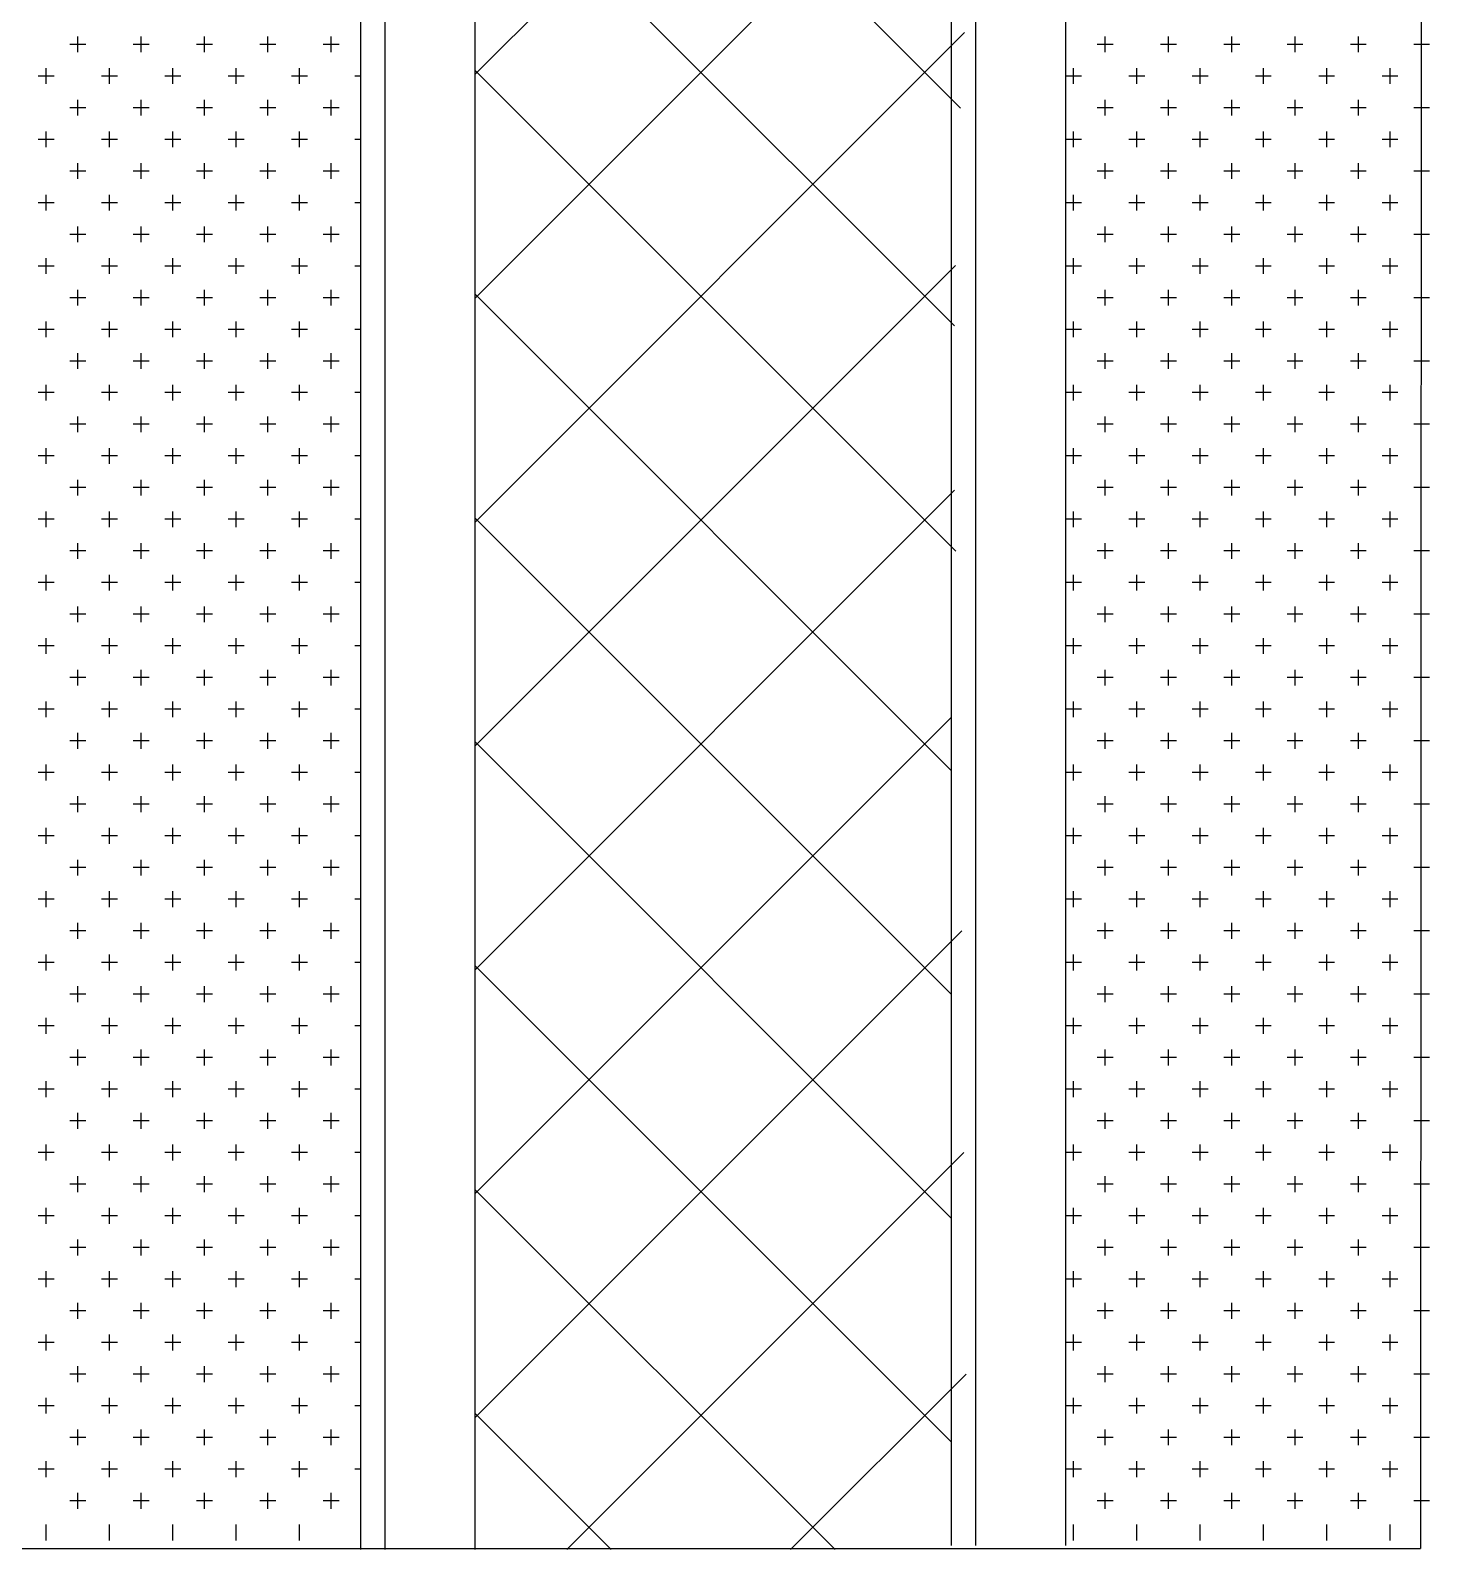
# Model space of a CAD drawing. Header units: inches. Extents: x 18.5 to 61, y 8.5 to 33.3.
# Drawn here: x 35.533 to 35.7888, y 27.4743 to 27.7521 of the extents above; entities that cross this region are included whole.
import ezdxf

# ---------------------------------------------------------------- set-up
doc = ezdxf.new("R2010")
doc.units = ezdxf.units.IN
doc.header["$MEASUREMENT"] = 0
doc.layers.add('02', color=2, linetype='Continuous')
doc.layers.add('4', color=4, linetype='Continuous')

msp = doc.modelspace()

# ---------------------------------------------------------------- linework, layer by layer
at = {"layer": '02'}
for p, q in [((35.59333, 27.98149), (35.59333, 27.47433)), ((35.59776, 27.98151), (35.59776, 27.47433)), ((35.61423, 27.97937), (35.61423, 27.47433)), ((35.70135, 27.97523), (35.70135, 27.47505)), ((35.70578, 27.97523), (35.70578, 27.47505)), ((35.72225, 27.97523), (35.72225, 27.47505)), ((35.61423, 27.74398), (35.70135, 27.8311)), ((35.70306, 27.73785), (35.61423, 27.82668)), ((35.61423, 27.70305), (35.70135, 27.79017)), ((35.70193, 27.69805), (35.61423, 27.78575)), ((35.54311, 27.7495), (35.54022, 27.7495)), ((35.54167, 27.74806), (35.54167, 27.75095)), ((35.55469, 27.7495), (35.55179, 27.7495)), ((35.55324, 27.74806), (35.55324, 27.75095)), ((35.56626, 27.7495), (35.56337, 27.7495)), ((35.56482, 27.74806), (35.56482, 27.75095)), ((35.57784, 27.7495), (35.57495, 27.7495)), ((35.57639, 27.74806), (35.57639, 27.75095)), ((35.58942, 27.7495), (35.58652, 27.7495)), ((35.58797, 27.74806), (35.58797, 27.75095)), ((35.61423, 27.66213), (35.70377, 27.75166)), ((35.73094, 27.7495), (35.72804, 27.7495)), ((35.72949, 27.74806), (35.72949, 27.75095)), ((35.74251, 27.7495), (35.73962, 27.7495)), ((35.74106, 27.74806), (35.74106, 27.75095)), ((35.75409, 27.7495), (35.75119, 27.7495)), ((35.75264, 27.74806), (35.75264, 27.75095)), ((35.76566, 27.7495), (35.76277, 27.7495)), ((35.76422, 27.74806), (35.76422, 27.75095)), ((35.77724, 27.7495), (35.77434, 27.7495)), ((35.77579, 27.74806), (35.77579, 27.75095)), ((35.78881, 27.7495), (35.78592, 27.7495)), ((35.53588, 27.74227), (35.53588, 27.74516)), ((35.54745, 27.74227), (35.54745, 27.74516)), ((35.55903, 27.74227), (35.55903, 27.74516)), ((35.5706, 27.74227), (35.5706, 27.74516)), ((35.58218, 27.74227), (35.58218, 27.74516)), ((35.70218, 27.65687), (35.61423, 27.74482)), ((35.7237, 27.74227), (35.7237, 27.74516)), ((35.73528, 27.74227), (35.73528, 27.74516)), ((35.74685, 27.74227), (35.74685, 27.74516)), ((35.75843, 27.74227), (35.75843, 27.74516)), ((35.77, 27.74227), (35.77, 27.74516)), ((35.78158, 27.74227), (35.78158, 27.74516)), ((35.53732, 27.74372), (35.53443, 27.74372)), ((35.5489, 27.74372), (35.54601, 27.74372)), ((35.56048, 27.74372), (35.55758, 27.74372)), ((35.57205, 27.74372), (35.56916, 27.74372)), ((35.58363, 27.74372), (35.58073, 27.74372)), ((35.59333, 27.74372), (35.59231, 27.74372)), ((35.72515, 27.74372), (35.72225, 27.74372)), ((35.73672, 27.74372), (35.73383, 27.74372)), ((35.7483, 27.74372), (35.74541, 27.74372)), ((35.75987, 27.74372), (35.75698, 27.74372)), ((35.77145, 27.74372), (35.76856, 27.74372)), ((35.78303, 27.74372), (35.78013, 27.74372)), ((35.54167, 27.73648), (35.54167, 27.73937)), ((35.55324, 27.73648), (35.55324, 27.73937)), ((35.56482, 27.73648), (35.56482, 27.73937)), ((35.57639, 27.73648), (35.57639, 27.73937)), ((35.58797, 27.73648), (35.58797, 27.73937)), ((35.72949, 27.73648), (35.72949, 27.73937)), ((35.74106, 27.73648), (35.74106, 27.73937)), ((35.75264, 27.73648), (35.75264, 27.73937)), ((35.76422, 27.73648), (35.76422, 27.73937)), ((35.77579, 27.73648), (35.77579, 27.73937)), ((35.54311, 27.73793), (35.54022, 27.73793)), ((35.55469, 27.73793), (35.55179, 27.73793)), ((35.56626, 27.73793), (35.56337, 27.73793)), ((35.57784, 27.73793), (35.57495, 27.73793)), ((35.58942, 27.73793), (35.58652, 27.73793)), ((35.73094, 27.73793), (35.72804, 27.73793)), ((35.74251, 27.73793), (35.73962, 27.73793)), ((35.75409, 27.73793), (35.75119, 27.73793)), ((35.76566, 27.73793), (35.76277, 27.73793)), ((35.77724, 27.73793), (35.77434, 27.73793)), ((35.78881, 27.73793), (35.78592, 27.73793)), ((35.53588, 27.73069), (35.53588, 27.73359)), ((35.54745, 27.73069), (35.54745, 27.73359)), ((35.55903, 27.73069), (35.55903, 27.73359)), ((35.5706, 27.73069), (35.5706, 27.73359)), ((35.58218, 27.73069), (35.58218, 27.73359)), ((35.7237, 27.73069), (35.7237, 27.73359)), ((35.73528, 27.73069), (35.73528, 27.73359)), ((35.74685, 27.73069), (35.74685, 27.73359)), ((35.75843, 27.73069), (35.75843, 27.73359)), ((35.77, 27.73069), (35.77, 27.73359)), ((35.78158, 27.73069), (35.78158, 27.73359)), ((35.53732, 27.73214), (35.53443, 27.73214)), ((35.5489, 27.73214), (35.54601, 27.73214)), ((35.56048, 27.73214), (35.55758, 27.73214)), ((35.57205, 27.73214), (35.56916, 27.73214)), ((35.58363, 27.73214), (35.58073, 27.73214)), ((35.59333, 27.73214), (35.59231, 27.73214)), ((35.72515, 27.73214), (35.72225, 27.73214)), ((35.73672, 27.73214), (35.73383, 27.73214)), ((35.7483, 27.73214), (35.74541, 27.73214)), ((35.75987, 27.73214), (35.75698, 27.73214)), ((35.77145, 27.73214), (35.76856, 27.73214)), ((35.78303, 27.73214), (35.78013, 27.73214)), ((35.54167, 27.7249), (35.54167, 27.7278)), ((35.55324, 27.7249), (35.55324, 27.7278)), ((35.56482, 27.7249), (35.56482, 27.7278)), ((35.57639, 27.7249), (35.57639, 27.7278)), ((35.58797, 27.7249), (35.58797, 27.7278)), ((35.72949, 27.7249), (35.72949, 27.7278)), ((35.74106, 27.7249), (35.74106, 27.7278)), ((35.75264, 27.7249), (35.75264, 27.7278)), ((35.76422, 27.7249), (35.76422, 27.7278)), ((35.77579, 27.7249), (35.77579, 27.7278)), ((35.54311, 27.72635), (35.54022, 27.72635)), ((35.55469, 27.72635), (35.55179, 27.72635)), ((35.56626, 27.72635), (35.56337, 27.72635)), ((35.57784, 27.72635), (35.57495, 27.72635)), ((35.58942, 27.72635), (35.58652, 27.72635)), ((35.73094, 27.72635), (35.72804, 27.72635)), ((35.74251, 27.72635), (35.73962, 27.72635)), ((35.75409, 27.72635), (35.75119, 27.72635)), ((35.76566, 27.72635), (35.76277, 27.72635)), ((35.77724, 27.72635), (35.77434, 27.72635)), ((35.78881, 27.72635), (35.78592, 27.72635)), ((35.53588, 27.71912), (35.53588, 27.72201)), ((35.54745, 27.71912), (35.54745, 27.72201)), ((35.55903, 27.71912), (35.55903, 27.72201)), ((35.5706, 27.71912), (35.5706, 27.72201)), ((35.58218, 27.71912), (35.58218, 27.72201)), ((35.7237, 27.71912), (35.7237, 27.72201)), ((35.73528, 27.71912), (35.73528, 27.72201)), ((35.74685, 27.71912), (35.74685, 27.72201)), ((35.75843, 27.71912), (35.75843, 27.72201)), ((35.77, 27.71912), (35.77, 27.72201)), ((35.78158, 27.71912), (35.78158, 27.72201)), ((35.53732, 27.72056), (35.53443, 27.72056)), ((35.5489, 27.72056), (35.54601, 27.72056)), ((35.56048, 27.72056), (35.55758, 27.72056)), ((35.57205, 27.72056), (35.56916, 27.72056)), ((35.58363, 27.72056), (35.58073, 27.72056)), ((35.59333, 27.72056), (35.59231, 27.72056)), ((35.72515, 27.72056), (35.72225, 27.72056)), ((35.73672, 27.72056), (35.73383, 27.72056)), ((35.7483, 27.72056), (35.74541, 27.72056)), ((35.75987, 27.72056), (35.75698, 27.72056)), ((35.77145, 27.72056), (35.76856, 27.72056)), ((35.78303, 27.72056), (35.78013, 27.72056)), ((35.54167, 27.71333), (35.54167, 27.71622)), ((35.55324, 27.71333), (35.55324, 27.71622)), ((35.56482, 27.71333), (35.56482, 27.71622)), ((35.57639, 27.71333), (35.57639, 27.71622)), ((35.58797, 27.71333), (35.58797, 27.71622)), ((35.72949, 27.71333), (35.72949, 27.71622)), ((35.74106, 27.71333), (35.74106, 27.71622)), ((35.75264, 27.71333), (35.75264, 27.71622)), ((35.76422, 27.71333), (35.76422, 27.71622)), ((35.77579, 27.71333), (35.77579, 27.71622)), ((35.54311, 27.71478), (35.54022, 27.71478)), ((35.55469, 27.71478), (35.55179, 27.71478)), ((35.56626, 27.71478), (35.56337, 27.71478)), ((35.57784, 27.71478), (35.57495, 27.71478)), ((35.58942, 27.71478), (35.58652, 27.71478)), ((35.73094, 27.71478), (35.72804, 27.71478)), ((35.74251, 27.71478), (35.73962, 27.71478)), ((35.75409, 27.71478), (35.75119, 27.71478)), ((35.76566, 27.71478), (35.76277, 27.71478)), ((35.77724, 27.71478), (35.77434, 27.71478)), ((35.78881, 27.71478), (35.78592, 27.71478)), ((35.53732, 27.70899), (35.53443, 27.70899)), ((35.53588, 27.70754), (35.53588, 27.71043)), ((35.5489, 27.70899), (35.54601, 27.70899)), ((35.54745, 27.70754), (35.54745, 27.71043)), ((35.56048, 27.70899), (35.55758, 27.70899)), ((35.55903, 27.70754), (35.55903, 27.71043)), ((35.57205, 27.70899), (35.56916, 27.70899)), ((35.5706, 27.70754), (35.5706, 27.71043)), ((35.58363, 27.70899), (35.58073, 27.70899)), ((35.58218, 27.70754), (35.58218, 27.71043)), ((35.59333, 27.70899), (35.59231, 27.70899)), ((35.61423, 27.6212), (35.70211, 27.70907)), ((35.72515, 27.70899), (35.72225, 27.70899)), ((35.7237, 27.70754), (35.7237, 27.71043)), ((35.73672, 27.70899), (35.73383, 27.70899)), ((35.73528, 27.70754), (35.73528, 27.71043)), ((35.7483, 27.70899), (35.74541, 27.70899)), ((35.74685, 27.70754), (35.74685, 27.71043)), ((35.75987, 27.70899), (35.75698, 27.70899)), ((35.75843, 27.70754), (35.75843, 27.71043)), ((35.77145, 27.70899), (35.76856, 27.70899)), ((35.77, 27.70754), (35.77, 27.71043)), ((35.78303, 27.70899), (35.78013, 27.70899)), ((35.78158, 27.70754), (35.78158, 27.71043)), ((35.54311, 27.7032), (35.54022, 27.7032)), ((35.54167, 27.70175), (35.54167, 27.70465)), ((35.55469, 27.7032), (35.55179, 27.7032)), ((35.55324, 27.70175), (35.55324, 27.70465)), ((35.56626, 27.7032), (35.56337, 27.7032)), ((35.56482, 27.70175), (35.56482, 27.70465)), ((35.57784, 27.7032), (35.57495, 27.7032)), ((35.57639, 27.70175), (35.57639, 27.70465)), ((35.58942, 27.7032), (35.58652, 27.7032)), ((35.58797, 27.70175), (35.58797, 27.70465)), ((35.70135, 27.61678), (35.61423, 27.7039)), ((35.73094, 27.7032), (35.72804, 27.7032)), ((35.72949, 27.70175), (35.72949, 27.70465)), ((35.74251, 27.7032), (35.73962, 27.7032)), ((35.74106, 27.70175), (35.74106, 27.70465)), ((35.75409, 27.7032), (35.75119, 27.7032)), ((35.75264, 27.70175), (35.75264, 27.70465)), ((35.76566, 27.7032), (35.76277, 27.7032)), ((35.76422, 27.70175), (35.76422, 27.70465)), ((35.77724, 27.7032), (35.77434, 27.7032)), ((35.77579, 27.70175), (35.77579, 27.70465)), ((35.78881, 27.7032), (35.78592, 27.7032)), ((35.53732, 27.69741), (35.53443, 27.69741)), ((35.53588, 27.69597), (35.53588, 27.69886)), ((35.5489, 27.69741), (35.54601, 27.69741)), ((35.54745, 27.69597), (35.54745, 27.69886)), ((35.56048, 27.69741), (35.55758, 27.69741)), ((35.55903, 27.69597), (35.55903, 27.69886)), ((35.57205, 27.69741), (35.56916, 27.69741)), ((35.5706, 27.69597), (35.5706, 27.69886)), ((35.58363, 27.69741), (35.58073, 27.69741)), ((35.58218, 27.69597), (35.58218, 27.69886)), ((35.59333, 27.69741), (35.59231, 27.69741)), ((35.72515, 27.69741), (35.72225, 27.69741)), ((35.7237, 27.69597), (35.7237, 27.69886)), ((35.73672, 27.69741), (35.73383, 27.69741)), ((35.73528, 27.69597), (35.73528, 27.69886)), ((35.7483, 27.69741), (35.74541, 27.69741)), ((35.74685, 27.69597), (35.74685, 27.69886)), ((35.75987, 27.69741), (35.75698, 27.69741)), ((35.75843, 27.69597), (35.75843, 27.69886)), ((35.77145, 27.69741), (35.76856, 27.69741)), ((35.77, 27.69597), (35.77, 27.69886)), ((35.78303, 27.69741), (35.78013, 27.69741)), ((35.78158, 27.69597), (35.78158, 27.69886)), ((35.54311, 27.69162), (35.54022, 27.69162)), ((35.54167, 27.69018), (35.54167, 27.69307)), ((35.55469, 27.69162), (35.55179, 27.69162)), ((35.55324, 27.69018), (35.55324, 27.69307)), ((35.56626, 27.69162), (35.56337, 27.69162)), ((35.56482, 27.69018), (35.56482, 27.69307)), ((35.57784, 27.69162), (35.57495, 27.69162)), ((35.57639, 27.69018), (35.57639, 27.69307)), ((35.58942, 27.69162), (35.58652, 27.69162)), ((35.58797, 27.69018), (35.58797, 27.69307)), ((35.73094, 27.69162), (35.72804, 27.69162)), ((35.72949, 27.69018), (35.72949, 27.69307)), ((35.74251, 27.69162), (35.73962, 27.69162)), ((35.74106, 27.69018), (35.74106, 27.69307)), ((35.75409, 27.69162), (35.75119, 27.69162)), ((35.75264, 27.69018), (35.75264, 27.69307)), ((35.76566, 27.69162), (35.76277, 27.69162)), ((35.76422, 27.69018), (35.76422, 27.69307)), ((35.77724, 27.69162), (35.77434, 27.69162)), ((35.77579, 27.69018), (35.77579, 27.69307)), ((35.78881, 27.69162), (35.78592, 27.69162)), ((35.53732, 27.68584), (35.53443, 27.68584)), ((35.53588, 27.68439), (35.53588, 27.68728)), ((35.5489, 27.68584), (35.54601, 27.68584)), ((35.54745, 27.68439), (35.54745, 27.68728)), ((35.56048, 27.68584), (35.55758, 27.68584)), ((35.55903, 27.68439), (35.55903, 27.68728)), ((35.57205, 27.68584), (35.56916, 27.68584)), ((35.5706, 27.68439), (35.5706, 27.68728)), ((35.58363, 27.68584), (35.58073, 27.68584)), ((35.58218, 27.68439), (35.58218, 27.68728)), ((35.59333, 27.68584), (35.59231, 27.68584)), ((35.72515, 27.68584), (35.72225, 27.68584)), ((35.7237, 27.68439), (35.7237, 27.68728)), ((35.73672, 27.68584), (35.73383, 27.68584)), ((35.73528, 27.68439), (35.73528, 27.68728)), ((35.7483, 27.68584), (35.74541, 27.68584)), ((35.74685, 27.68439), (35.74685, 27.68728)), ((35.75987, 27.68584), (35.75698, 27.68584)), ((35.75843, 27.68439), (35.75843, 27.68728)), ((35.77145, 27.68584), (35.76856, 27.68584)), ((35.77, 27.68439), (35.77, 27.68728)), ((35.78303, 27.68584), (35.78013, 27.68584)), ((35.78158, 27.68439), (35.78158, 27.68728)), ((35.54311, 27.68005), (35.54022, 27.68005)), ((35.54167, 27.6786), (35.54167, 27.6815)), ((35.55469, 27.68005), (35.55179, 27.68005)), ((35.55324, 27.6786), (35.55324, 27.6815)), ((35.56626, 27.68005), (35.56337, 27.68005)), ((35.56482, 27.6786), (35.56482, 27.6815)), ((35.57784, 27.68005), (35.57495, 27.68005)), ((35.57639, 27.6786), (35.57639, 27.6815)), ((35.58942, 27.68005), (35.58652, 27.68005)), ((35.58797, 27.6786), (35.58797, 27.6815)), ((35.73094, 27.68005), (35.72804, 27.68005)), ((35.72949, 27.6786), (35.72949, 27.6815)), ((35.74251, 27.68005), (35.73962, 27.68005)), ((35.74106, 27.6786), (35.74106, 27.6815)), ((35.75409, 27.68005), (35.75119, 27.68005)), ((35.75264, 27.6786), (35.75264, 27.6815)), ((35.76566, 27.68005), (35.76277, 27.68005)), ((35.76422, 27.6786), (35.76422, 27.6815)), ((35.77724, 27.68005), (35.77434, 27.68005)), ((35.77579, 27.6786), (35.77579, 27.6815)), ((35.78881, 27.68005), (35.78592, 27.68005)), ((35.53588, 27.67281), (35.53588, 27.67571)), ((35.54745, 27.67281), (35.54745, 27.67571)), ((35.55903, 27.67281), (35.55903, 27.67571)), ((35.5706, 27.67281), (35.5706, 27.67571)), ((35.58218, 27.67281), (35.58218, 27.67571)), ((35.7237, 27.67281), (35.7237, 27.67571)), ((35.73528, 27.67281), (35.73528, 27.67571)), ((35.74685, 27.67281), (35.74685, 27.67571)), ((35.75843, 27.67281), (35.75843, 27.67571)), ((35.77, 27.67281), (35.77, 27.67571)), ((35.78158, 27.67281), (35.78158, 27.67571)), ((35.53732, 27.67426), (35.53443, 27.67426)), ((35.5489, 27.67426), (35.54601, 27.67426)), ((35.56048, 27.67426), (35.55758, 27.67426)), ((35.57205, 27.67426), (35.56916, 27.67426)), ((35.58363, 27.67426), (35.58073, 27.67426)), ((35.59333, 27.67426), (35.59231, 27.67426)), ((35.72515, 27.67426), (35.72225, 27.67426)), ((35.73672, 27.67426), (35.73383, 27.67426)), ((35.7483, 27.67426), (35.74541, 27.67426)), ((35.75987, 27.67426), (35.75698, 27.67426)), ((35.77145, 27.67426), (35.76856, 27.67426)), ((35.78303, 27.67426), (35.78013, 27.67426)), ((35.54167, 27.66703), (35.54167, 27.66992)), ((35.55324, 27.66703), (35.55324, 27.66992)), ((35.56482, 27.66703), (35.56482, 27.66992)), ((35.57639, 27.66703), (35.57639, 27.66992)), ((35.58797, 27.66703), (35.58797, 27.66992)), ((35.72949, 27.66703), (35.72949, 27.66992)), ((35.74106, 27.66703), (35.74106, 27.66992)), ((35.75264, 27.66703), (35.75264, 27.66992)), ((35.76422, 27.66703), (35.76422, 27.66992)), ((35.77579, 27.66703), (35.77579, 27.66992)), ((35.54311, 27.66847), (35.54022, 27.66847)), ((35.55469, 27.66847), (35.55179, 27.66847)), ((35.56626, 27.66847), (35.56337, 27.66847)), ((35.57784, 27.66847), (35.57495, 27.66847)), ((35.58942, 27.66847), (35.58652, 27.66847)), ((35.61423, 27.58027), (35.70197, 27.66801)), ((35.73094, 27.66847), (35.72804, 27.66847)), ((35.74251, 27.66847), (35.73962, 27.66847)), ((35.75409, 27.66847), (35.75119, 27.66847)), ((35.76566, 27.66847), (35.76277, 27.66847)), ((35.77724, 27.66847), (35.77434, 27.66847)), ((35.78881, 27.66847), (35.78592, 27.66847)), ((35.53588, 27.66124), (35.53588, 27.66413)), ((35.54745, 27.66124), (35.54745, 27.66413)), ((35.55903, 27.66124), (35.55903, 27.66413)), ((35.5706, 27.66124), (35.5706, 27.66413)), ((35.58218, 27.66124), (35.58218, 27.66413)), ((35.7237, 27.66124), (35.7237, 27.66413)), ((35.73528, 27.66124), (35.73528, 27.66413)), ((35.74685, 27.66124), (35.74685, 27.66413)), ((35.75843, 27.66124), (35.75843, 27.66413)), ((35.77, 27.66124), (35.77, 27.66413)), ((35.78158, 27.66124), (35.78158, 27.66413)), ((35.53732, 27.66268), (35.53443, 27.66268)), ((35.5489, 27.66268), (35.54601, 27.66268)), ((35.56048, 27.66268), (35.55758, 27.66268)), ((35.57205, 27.66268), (35.56916, 27.66268)), ((35.58363, 27.66268), (35.58073, 27.66268)), ((35.59333, 27.66268), (35.59231, 27.66268)), ((35.70135, 27.57586), (35.61423, 27.66297)), ((35.72515, 27.66268), (35.72225, 27.66268)), ((35.73672, 27.66268), (35.73383, 27.66268)), ((35.7483, 27.66268), (35.74541, 27.66268)), ((35.75987, 27.66268), (35.75698, 27.66268)), ((35.77145, 27.66268), (35.76856, 27.66268)), ((35.78303, 27.66268), (35.78013, 27.66268)), ((35.54167, 27.65545), (35.54167, 27.65834)), ((35.55324, 27.65545), (35.55324, 27.65834)), ((35.56482, 27.65545), (35.56482, 27.65834)), ((35.57639, 27.65545), (35.57639, 27.65834)), ((35.58797, 27.65545), (35.58797, 27.65834)), ((35.72949, 27.65545), (35.72949, 27.65834)), ((35.74106, 27.65545), (35.74106, 27.65834)), ((35.75264, 27.65545), (35.75264, 27.65834)), ((35.76422, 27.65545), (35.76422, 27.65834)), ((35.77579, 27.65545), (35.77579, 27.65834)), ((35.54311, 27.6569), (35.54022, 27.6569)), ((35.55469, 27.6569), (35.55179, 27.6569)), ((35.56626, 27.6569), (35.56337, 27.6569)), ((35.57784, 27.6569), (35.57495, 27.6569)), ((35.58942, 27.6569), (35.58652, 27.6569)), ((35.73094, 27.6569), (35.72804, 27.6569)), ((35.74251, 27.6569), (35.73962, 27.6569)), ((35.75409, 27.6569), (35.75119, 27.6569)), ((35.76566, 27.6569), (35.76277, 27.6569)), ((35.77724, 27.6569), (35.77434, 27.6569)), ((35.78881, 27.6569), (35.78592, 27.6569)), ((35.53588, 27.64966), (35.53588, 27.65256)), ((35.54745, 27.64966), (35.54745, 27.65256)), ((35.55903, 27.64966), (35.55903, 27.65256)), ((35.5706, 27.64966), (35.5706, 27.65256)), ((35.58218, 27.64966), (35.58218, 27.65256)), ((35.7237, 27.64966), (35.7237, 27.65256)), ((35.73528, 27.64966), (35.73528, 27.65256)), ((35.74685, 27.64966), (35.74685, 27.65256)), ((35.75843, 27.64966), (35.75843, 27.65256)), ((35.77, 27.64966), (35.77, 27.65256)), ((35.78158, 27.64966), (35.78158, 27.65256)), ((35.53732, 27.65111), (35.53443, 27.65111)), ((35.5489, 27.65111), (35.54601, 27.65111)), ((35.56048, 27.65111), (35.55758, 27.65111)), ((35.57205, 27.65111), (35.56916, 27.65111)), ((35.58363, 27.65111), (35.58073, 27.65111)), ((35.59333, 27.65111), (35.59231, 27.65111)), ((35.72515, 27.65111), (35.72225, 27.65111)), ((35.73672, 27.65111), (35.73383, 27.65111)), ((35.7483, 27.65111), (35.74541, 27.65111)), ((35.75987, 27.65111), (35.75698, 27.65111)), ((35.77145, 27.65111), (35.76856, 27.65111)), ((35.78303, 27.65111), (35.78013, 27.65111)), ((35.54167, 27.64387), (35.54167, 27.64677)), ((35.55324, 27.64387), (35.55324, 27.64677)), ((35.56482, 27.64387), (35.56482, 27.64677)), ((35.57639, 27.64387), (35.57639, 27.64677)), ((35.58797, 27.64387), (35.58797, 27.64677)), ((35.72949, 27.64387), (35.72949, 27.64677)), ((35.74106, 27.64387), (35.74106, 27.64677)), ((35.75264, 27.64387), (35.75264, 27.64677)), ((35.76422, 27.64387), (35.76422, 27.64677)), ((35.77579, 27.64387), (35.77579, 27.64677)), ((35.54311, 27.64532), (35.54022, 27.64532)), ((35.55469, 27.64532), (35.55179, 27.64532)), ((35.56626, 27.64532), (35.56337, 27.64532)), ((35.57784, 27.64532), (35.57495, 27.64532)), ((35.58942, 27.64532), (35.58652, 27.64532)), ((35.73094, 27.64532), (35.72804, 27.64532)), ((35.74251, 27.64532), (35.73962, 27.64532)), ((35.75409, 27.64532), (35.75119, 27.64532)), ((35.76566, 27.64532), (35.76277, 27.64532)), ((35.77724, 27.64532), (35.77434, 27.64532)), ((35.78881, 27.64532), (35.78592, 27.64532)), ((35.53732, 27.63953), (35.53443, 27.63953)), ((35.53588, 27.63809), (35.53588, 27.64098)), ((35.5489, 27.63953), (35.54601, 27.63953)), ((35.54745, 27.63809), (35.54745, 27.64098)), ((35.56048, 27.63953), (35.55758, 27.63953)), ((35.55903, 27.63809), (35.55903, 27.64098)), ((35.57205, 27.63953), (35.56916, 27.63953)), ((35.5706, 27.63809), (35.5706, 27.64098)), ((35.58363, 27.63953), (35.58073, 27.63953)), ((35.58218, 27.63809), (35.58218, 27.64098)), ((35.59333, 27.63953), (35.59231, 27.63953)), ((35.72515, 27.63953), (35.72225, 27.63953)), ((35.7237, 27.63809), (35.7237, 27.64098)), ((35.73672, 27.63953), (35.73383, 27.63953)), ((35.73528, 27.63809), (35.73528, 27.64098)), ((35.7483, 27.63953), (35.74541, 27.63953)), ((35.74685, 27.63809), (35.74685, 27.64098)), ((35.75987, 27.63953), (35.75698, 27.63953)), ((35.75843, 27.63809), (35.75843, 27.64098)), ((35.77145, 27.63953), (35.76856, 27.63953)), ((35.77, 27.63809), (35.77, 27.64098)), ((35.78303, 27.63953), (35.78013, 27.63953)), ((35.78158, 27.63809), (35.78158, 27.64098)), ((35.54311, 27.63374), (35.54022, 27.63374)), ((35.54167, 27.6323), (35.54167, 27.63519)), ((35.55469, 27.63374), (35.55179, 27.63374)), ((35.55324, 27.6323), (35.55324, 27.63519)), ((35.56626, 27.63374), (35.56337, 27.63374)), ((35.56482, 27.6323), (35.56482, 27.63519)), ((35.57784, 27.63374), (35.57495, 27.63374)), ((35.57639, 27.6323), (35.57639, 27.63519)), ((35.58942, 27.63374), (35.58652, 27.63374)), ((35.58797, 27.6323), (35.58797, 27.63519)), ((35.73094, 27.63374), (35.72804, 27.63374)), ((35.72949, 27.6323), (35.72949, 27.63519)), ((35.74251, 27.63374), (35.73962, 27.63374)), ((35.74106, 27.6323), (35.74106, 27.63519)), ((35.75409, 27.63374), (35.75119, 27.63374)), ((35.75264, 27.6323), (35.75264, 27.63519)), ((35.76566, 27.63374), (35.76277, 27.63374)), ((35.76422, 27.6323), (35.76422, 27.63519)), ((35.77724, 27.63374), (35.77434, 27.63374)), ((35.77579, 27.6323), (35.77579, 27.63519)), ((35.78881, 27.63374), (35.78592, 27.63374)), ((35.53732, 27.62796), (35.53443, 27.62796)), ((35.53588, 27.62651), (35.53588, 27.6294)), ((35.5489, 27.62796), (35.54601, 27.62796)), ((35.54745, 27.62651), (35.54745, 27.6294)), ((35.56048, 27.62796), (35.55758, 27.62796)), ((35.55903, 27.62651), (35.55903, 27.6294)), ((35.57205, 27.62796), (35.56916, 27.62796)), ((35.5706, 27.62651), (35.5706, 27.6294)), ((35.58363, 27.62796), (35.58073, 27.62796)), ((35.58218, 27.62651), (35.58218, 27.6294)), ((35.59333, 27.62796), (35.59231, 27.62796)), ((35.72515, 27.62796), (35.72225, 27.62796)), ((35.7237, 27.62651), (35.7237, 27.6294)), ((35.73672, 27.62796), (35.73383, 27.62796)), ((35.73528, 27.62651), (35.73528, 27.6294)), ((35.7483, 27.62796), (35.74541, 27.62796)), ((35.74685, 27.62651), (35.74685, 27.6294)), ((35.75987, 27.62796), (35.75698, 27.62796)), ((35.75843, 27.62651), (35.75843, 27.6294)), ((35.77145, 27.62796), (35.76856, 27.62796)), ((35.77, 27.62651), (35.77, 27.6294)), ((35.78303, 27.62796), (35.78013, 27.62796)), ((35.78158, 27.62651), (35.78158, 27.6294)), ((35.61423, 27.53935), (35.70135, 27.62646)), ((35.54311, 27.62217), (35.54022, 27.62217)), ((35.54167, 27.62072), (35.54167, 27.62362)), ((35.55469, 27.62217), (35.55179, 27.62217)), ((35.55324, 27.62072), (35.55324, 27.62362)), ((35.56626, 27.62217), (35.56337, 27.62217)), ((35.56482, 27.62072), (35.56482, 27.62362)), ((35.57784, 27.62217), (35.57495, 27.62217)), ((35.57639, 27.62072), (35.57639, 27.62362)), ((35.58942, 27.62217), (35.58652, 27.62217)), ((35.58797, 27.62072), (35.58797, 27.62362)), ((35.70135, 27.53493), (35.61423, 27.62204)), ((35.73094, 27.62217), (35.72804, 27.62217)), ((35.72949, 27.62072), (35.72949, 27.62362)), ((35.74251, 27.62217), (35.73962, 27.62217)), ((35.74106, 27.62072), (35.74106, 27.62362)), ((35.75409, 27.62217), (35.75119, 27.62217)), ((35.75264, 27.62072), (35.75264, 27.62362)), ((35.76566, 27.62217), (35.76277, 27.62217)), ((35.76422, 27.62072), (35.76422, 27.62362)), ((35.77724, 27.62217), (35.77434, 27.62217)), ((35.77579, 27.62072), (35.77579, 27.62362)), ((35.78881, 27.62217), (35.78592, 27.62217)), ((35.53732, 27.61638), (35.53443, 27.61638)), ((35.53588, 27.61493), (35.53588, 27.61783)), ((35.5489, 27.61638), (35.54601, 27.61638)), ((35.54745, 27.61493), (35.54745, 27.61783)), ((35.56048, 27.61638), (35.55758, 27.61638)), ((35.55903, 27.61493), (35.55903, 27.61783)), ((35.57205, 27.61638), (35.56916, 27.61638)), ((35.5706, 27.61493), (35.5706, 27.61783)), ((35.58363, 27.61638), (35.58073, 27.61638)), ((35.58218, 27.61493), (35.58218, 27.61783)), ((35.59333, 27.61638), (35.59231, 27.61638)), ((35.72515, 27.61638), (35.72225, 27.61638)), ((35.7237, 27.61493), (35.7237, 27.61783)), ((35.73672, 27.61638), (35.73383, 27.61638)), ((35.73528, 27.61493), (35.73528, 27.61783)), ((35.7483, 27.61638), (35.74541, 27.61638)), ((35.74685, 27.61493), (35.74685, 27.61783)), ((35.75987, 27.61638), (35.75698, 27.61638)), ((35.75843, 27.61493), (35.75843, 27.61783)), ((35.77145, 27.61638), (35.76856, 27.61638)), ((35.77, 27.61493), (35.77, 27.61783)), ((35.78303, 27.61638), (35.78013, 27.61638)), ((35.78158, 27.61493), (35.78158, 27.61783)), ((35.54311, 27.61059), (35.54022, 27.61059)), ((35.54167, 27.60915), (35.54167, 27.61204)), ((35.55469, 27.61059), (35.55179, 27.61059)), ((35.55324, 27.60915), (35.55324, 27.61204)), ((35.56626, 27.61059), (35.56337, 27.61059)), ((35.56482, 27.60915), (35.56482, 27.61204)), ((35.57784, 27.61059), (35.57495, 27.61059)), ((35.57639, 27.60915), (35.57639, 27.61204)), ((35.58942, 27.61059), (35.58652, 27.61059)), ((35.58797, 27.60915), (35.58797, 27.61204)), ((35.73094, 27.61059), (35.72804, 27.61059)), ((35.72949, 27.60915), (35.72949, 27.61204)), ((35.74251, 27.61059), (35.73962, 27.61059)), ((35.74106, 27.60915), (35.74106, 27.61204)), ((35.75409, 27.61059), (35.75119, 27.61059)), ((35.75264, 27.60915), (35.75264, 27.61204)), ((35.76566, 27.61059), (35.76277, 27.61059)), ((35.76422, 27.60915), (35.76422, 27.61204)), ((35.77724, 27.61059), (35.77434, 27.61059)), ((35.77579, 27.60915), (35.77579, 27.61204)), ((35.78881, 27.61059), (35.78592, 27.61059)), ((35.53588, 27.60336), (35.53588, 27.60625)), ((35.54745, 27.60336), (35.54745, 27.60625)), ((35.55903, 27.60336), (35.55903, 27.60625)), ((35.5706, 27.60336), (35.5706, 27.60625)), ((35.58218, 27.60336), (35.58218, 27.60625)), ((35.7237, 27.60336), (35.7237, 27.60625)), ((35.73528, 27.60336), (35.73528, 27.60625)), ((35.74685, 27.60336), (35.74685, 27.60625)), ((35.75843, 27.60336), (35.75843, 27.60625)), ((35.77, 27.60336), (35.77, 27.60625)), ((35.78158, 27.60336), (35.78158, 27.60625)), ((35.53732, 27.60481), (35.53443, 27.60481)), ((35.5489, 27.60481), (35.54601, 27.60481)), ((35.56048, 27.60481), (35.55758, 27.60481)), ((35.57205, 27.60481), (35.56916, 27.60481)), ((35.58363, 27.60481), (35.58073, 27.60481)), ((35.59333, 27.60481), (35.59231, 27.60481)), ((35.72515, 27.60481), (35.72225, 27.60481)), ((35.73672, 27.60481), (35.73383, 27.60481)), ((35.7483, 27.60481), (35.74541, 27.60481)), ((35.75987, 27.60481), (35.75698, 27.60481)), ((35.77145, 27.60481), (35.76856, 27.60481)), ((35.78303, 27.60481), (35.78013, 27.60481)), ((35.54167, 27.59757), (35.54167, 27.60046)), ((35.55324, 27.59757), (35.55324, 27.60046)), ((35.56482, 27.59757), (35.56482, 27.60046)), ((35.57639, 27.59757), (35.57639, 27.60046)), ((35.58797, 27.59757), (35.58797, 27.60046)), ((35.72949, 27.59757), (35.72949, 27.60046)), ((35.74106, 27.59757), (35.74106, 27.60046)), ((35.75264, 27.59757), (35.75264, 27.60046)), ((35.76422, 27.59757), (35.76422, 27.60046)), ((35.77579, 27.59757), (35.77579, 27.60046)), ((35.54311, 27.59902), (35.54022, 27.59902)), ((35.55469, 27.59902), (35.55179, 27.59902)), ((35.56626, 27.59902), (35.56337, 27.59902)), ((35.57784, 27.59902), (35.57495, 27.59902)), ((35.58942, 27.59902), (35.58652, 27.59902)), ((35.73094, 27.59902), (35.72804, 27.59902)), ((35.74251, 27.59902), (35.73962, 27.59902)), ((35.75409, 27.59902), (35.75119, 27.59902)), ((35.76566, 27.59902), (35.76277, 27.59902)), ((35.77724, 27.59902), (35.77434, 27.59902)), ((35.78881, 27.59902), (35.78592, 27.59902)), ((35.53588, 27.59178), (35.53588, 27.59468)), ((35.54745, 27.59178), (35.54745, 27.59468)), ((35.55903, 27.59178), (35.55903, 27.59468)), ((35.5706, 27.59178), (35.5706, 27.59468)), ((35.58218, 27.59178), (35.58218, 27.59468)), ((35.7237, 27.59178), (35.7237, 27.59468)), ((35.73528, 27.59178), (35.73528, 27.59468)), ((35.74685, 27.59178), (35.74685, 27.59468)), ((35.75843, 27.59178), (35.75843, 27.59468)), ((35.77, 27.59178), (35.77, 27.59468)), ((35.78158, 27.59178), (35.78158, 27.59468)), ((35.53732, 27.59323), (35.53443, 27.59323)), ((35.5489, 27.59323), (35.54601, 27.59323)), ((35.56048, 27.59323), (35.55758, 27.59323)), ((35.57205, 27.59323), (35.56916, 27.59323)), ((35.58363, 27.59323), (35.58073, 27.59323)), ((35.59333, 27.59323), (35.59231, 27.59323)), ((35.72515, 27.59323), (35.72225, 27.59323)), ((35.73672, 27.59323), (35.73383, 27.59323)), ((35.7483, 27.59323), (35.74541, 27.59323)), ((35.75987, 27.59323), (35.75698, 27.59323)), ((35.77145, 27.59323), (35.76856, 27.59323)), ((35.78303, 27.59323), (35.78013, 27.59323)), ((35.54167, 27.58599), (35.54167, 27.58889)), ((35.55324, 27.58599), (35.55324, 27.58889)), ((35.56482, 27.58599), (35.56482, 27.58889)), ((35.57639, 27.58599), (35.57639, 27.58889)), ((35.58797, 27.58599), (35.58797, 27.58889)), ((35.72949, 27.58599), (35.72949, 27.58889)), ((35.74106, 27.58599), (35.74106, 27.58889)), ((35.75264, 27.58599), (35.75264, 27.58889)), ((35.76422, 27.58599), (35.76422, 27.58889)), ((35.77579, 27.58599), (35.77579, 27.58889)), ((35.54311, 27.58744), (35.54022, 27.58744)), ((35.55469, 27.58744), (35.55179, 27.58744)), ((35.56626, 27.58744), (35.56337, 27.58744)), ((35.57784, 27.58744), (35.57495, 27.58744)), ((35.58942, 27.58744), (35.58652, 27.58744)), ((35.61423, 27.49842), (35.70326, 27.58744)), ((35.73094, 27.58744), (35.72804, 27.58744)), ((35.74251, 27.58744), (35.73962, 27.58744)), ((35.75409, 27.58744), (35.75119, 27.58744)), ((35.76566, 27.58744), (35.76277, 27.58744)), ((35.77724, 27.58744), (35.77434, 27.58744)), ((35.78881, 27.58744), (35.78592, 27.58744)), ((35.53588, 27.58021), (35.53588, 27.5831)), ((35.54745, 27.58021), (35.54745, 27.5831)), ((35.55903, 27.58021), (35.55903, 27.5831)), ((35.5706, 27.58021), (35.5706, 27.5831)), ((35.58218, 27.58021), (35.58218, 27.5831)), ((35.7237, 27.58021), (35.7237, 27.5831)), ((35.73528, 27.58021), (35.73528, 27.5831)), ((35.74685, 27.58021), (35.74685, 27.5831)), ((35.75843, 27.58021), (35.75843, 27.5831)), ((35.77, 27.58021), (35.77, 27.5831)), ((35.78158, 27.58021), (35.78158, 27.5831)), ((35.53732, 27.58165), (35.53443, 27.58165)), ((35.5489, 27.58165), (35.54601, 27.58165)), ((35.56048, 27.58165), (35.55758, 27.58165)), ((35.57205, 27.58165), (35.56916, 27.58165)), ((35.58363, 27.58165), (35.58073, 27.58165)), ((35.59333, 27.58165), (35.59231, 27.58165)), ((35.70135, 27.494), (35.61423, 27.58112)), ((35.72515, 27.58165), (35.72225, 27.58165)), ((35.73672, 27.58165), (35.73383, 27.58165)), ((35.7483, 27.58165), (35.74541, 27.58165)), ((35.75987, 27.58165), (35.75698, 27.58165)), ((35.77145, 27.58165), (35.76856, 27.58165)), ((35.78303, 27.58165), (35.78013, 27.58165)), ((35.54167, 27.57442), (35.54167, 27.57731)), ((35.55324, 27.57442), (35.55324, 27.57731)), ((35.56482, 27.57442), (35.56482, 27.57731)), ((35.57639, 27.57442), (35.57639, 27.57731)), ((35.58797, 27.57442), (35.58797, 27.57731)), ((35.72949, 27.57442), (35.72949, 27.57731)), ((35.74106, 27.57442), (35.74106, 27.57731)), ((35.75264, 27.57442), (35.75264, 27.57731)), ((35.76422, 27.57442), (35.76422, 27.57731)), ((35.77579, 27.57442), (35.77579, 27.57731)), ((35.54311, 27.57587), (35.54022, 27.57587)), ((35.55469, 27.57587), (35.55179, 27.57587)), ((35.56626, 27.57587), (35.56337, 27.57587)), ((35.57784, 27.57587), (35.57495, 27.57587)), ((35.58942, 27.57587), (35.58652, 27.57587)), ((35.73094, 27.57587), (35.72804, 27.57587)), ((35.74251, 27.57587), (35.73962, 27.57587)), ((35.75409, 27.57587), (35.75119, 27.57587)), ((35.76566, 27.57587), (35.76277, 27.57587)), ((35.77724, 27.57587), (35.77434, 27.57587)), ((35.78881, 27.57587), (35.78592, 27.57587)), ((35.53732, 27.57008), (35.53443, 27.57008)), ((35.53588, 27.56863), (35.53588, 27.57152)), ((35.5489, 27.57008), (35.54601, 27.57008)), ((35.54745, 27.56863), (35.54745, 27.57152)), ((35.56048, 27.57008), (35.55758, 27.57008)), ((35.55903, 27.56863), (35.55903, 27.57152)), ((35.57205, 27.57008), (35.56916, 27.57008)), ((35.5706, 27.56863), (35.5706, 27.57152)), ((35.58363, 27.57008), (35.58073, 27.57008)), ((35.58218, 27.56863), (35.58218, 27.57152)), ((35.59333, 27.57008), (35.59231, 27.57008)), ((35.72515, 27.57008), (35.72225, 27.57008)), ((35.7237, 27.56863), (35.7237, 27.57152)), ((35.73672, 27.57008), (35.73383, 27.57008)), ((35.73528, 27.56863), (35.73528, 27.57152)), ((35.7483, 27.57008), (35.74541, 27.57008)), ((35.74685, 27.56863), (35.74685, 27.57152)), ((35.75987, 27.57008), (35.75698, 27.57008)), ((35.75843, 27.56863), (35.75843, 27.57152)), ((35.77145, 27.57008), (35.76856, 27.57008)), ((35.77, 27.56863), (35.77, 27.57152)), ((35.78303, 27.57008), (35.78013, 27.57008)), ((35.78158, 27.56863), (35.78158, 27.57152)), ((35.54311, 27.56429), (35.54022, 27.56429)), ((35.54167, 27.56284), (35.54167, 27.56574)), ((35.55469, 27.56429), (35.55179, 27.56429)), ((35.55324, 27.56284), (35.55324, 27.56574)), ((35.56626, 27.56429), (35.56337, 27.56429)), ((35.56482, 27.56284), (35.56482, 27.56574)), ((35.57784, 27.56429), (35.57495, 27.56429)), ((35.57639, 27.56284), (35.57639, 27.56574)), ((35.58942, 27.56429), (35.58652, 27.56429)), ((35.58797, 27.56284), (35.58797, 27.56574)), ((35.73094, 27.56429), (35.72804, 27.56429)), ((35.72949, 27.56284), (35.72949, 27.56574)), ((35.74251, 27.56429), (35.73962, 27.56429)), ((35.74106, 27.56284), (35.74106, 27.56574)), ((35.75409, 27.56429), (35.75119, 27.56429)), ((35.75264, 27.56284), (35.75264, 27.56574)), ((35.76566, 27.56429), (35.76277, 27.56429)), ((35.76422, 27.56284), (35.76422, 27.56574)), ((35.77724, 27.56429), (35.77434, 27.56429)), ((35.77579, 27.56284), (35.77579, 27.56574)), ((35.78881, 27.56429), (35.78592, 27.56429)), ((35.53732, 27.5585), (35.53443, 27.5585)), ((35.53588, 27.55705), (35.53588, 27.55995)), ((35.5489, 27.5585), (35.54601, 27.5585)), ((35.54745, 27.55705), (35.54745, 27.55995)), ((35.56048, 27.5585), (35.55758, 27.5585)), ((35.55903, 27.55705), (35.55903, 27.55995)), ((35.57205, 27.5585), (35.56916, 27.5585)), ((35.5706, 27.55705), (35.5706, 27.55995)), ((35.58363, 27.5585), (35.58073, 27.5585)), ((35.58218, 27.55705), (35.58218, 27.55995)), ((35.59333, 27.5585), (35.59231, 27.5585)), ((35.72515, 27.5585), (35.72225, 27.5585)), ((35.7237, 27.55705), (35.7237, 27.55995)), ((35.73672, 27.5585), (35.73383, 27.5585)), ((35.73528, 27.55705), (35.73528, 27.55995)), ((35.7483, 27.5585), (35.74541, 27.5585)), ((35.74685, 27.55705), (35.74685, 27.55995)), ((35.75987, 27.5585), (35.75698, 27.5585)), ((35.75843, 27.55705), (35.75843, 27.55995)), ((35.77145, 27.5585), (35.76856, 27.5585)), ((35.77, 27.55705), (35.77, 27.55995)), ((35.78303, 27.5585), (35.78013, 27.5585)), ((35.78158, 27.55705), (35.78158, 27.55995)), ((35.54311, 27.55271), (35.54022, 27.55271)), ((35.54167, 27.55127), (35.54167, 27.55416)), ((35.55469, 27.55271), (35.55179, 27.55271)), ((35.55324, 27.55127), (35.55324, 27.55416)), ((35.56626, 27.55271), (35.56337, 27.55271)), ((35.56482, 27.55127), (35.56482, 27.55416)), ((35.57784, 27.55271), (35.57495, 27.55271)), ((35.57639, 27.55127), (35.57639, 27.55416)), ((35.58942, 27.55271), (35.58652, 27.55271)), ((35.58797, 27.55127), (35.58797, 27.55416)), ((35.73094, 27.55271), (35.72804, 27.55271)), ((35.72949, 27.55127), (35.72949, 27.55416)), ((35.74251, 27.55271), (35.73962, 27.55271)), ((35.74106, 27.55127), (35.74106, 27.55416)), ((35.75409, 27.55271), (35.75119, 27.55271)), ((35.75264, 27.55127), (35.75264, 27.55416)), ((35.76566, 27.55271), (35.76277, 27.55271)), ((35.76422, 27.55127), (35.76422, 27.55416)), ((35.77724, 27.55271), (35.77434, 27.55271)), ((35.77579, 27.55127), (35.77579, 27.55416)), ((35.78881, 27.55271), (35.78592, 27.55271)), ((35.53732, 27.54693), (35.53443, 27.54693)), ((35.53588, 27.54548), (35.53588, 27.54837)), ((35.5489, 27.54693), (35.54601, 27.54693)), ((35.54745, 27.54548), (35.54745, 27.54837)), ((35.56048, 27.54693), (35.55758, 27.54693)), ((35.55903, 27.54548), (35.55903, 27.54837)), ((35.57205, 27.54693), (35.56916, 27.54693)), ((35.5706, 27.54548), (35.5706, 27.54837)), ((35.58363, 27.54693), (35.58073, 27.54693)), ((35.58218, 27.54548), (35.58218, 27.54837)), ((35.59333, 27.54693), (35.59231, 27.54693)), ((35.63107, 27.47433), (35.70367, 27.54693)), ((35.72515, 27.54693), (35.72225, 27.54693)), ((35.7237, 27.54548), (35.7237, 27.54837)), ((35.73672, 27.54693), (35.73383, 27.54693)), ((35.73528, 27.54548), (35.73528, 27.54837)), ((35.7483, 27.54693), (35.74541, 27.54693)), ((35.74685, 27.54548), (35.74685, 27.54837)), ((35.75987, 27.54693), (35.75698, 27.54693)), ((35.75843, 27.54548), (35.75843, 27.54837)), ((35.77145, 27.54693), (35.76856, 27.54693)), ((35.77, 27.54548), (35.77, 27.54837)), ((35.78303, 27.54693), (35.78013, 27.54693)), ((35.78158, 27.54548), (35.78158, 27.54837)), ((35.54311, 27.54114), (35.54022, 27.54114)), ((35.54167, 27.53969), (35.54167, 27.54258)), ((35.55469, 27.54114), (35.55179, 27.54114)), ((35.55324, 27.53969), (35.55324, 27.54258)), ((35.56626, 27.54114), (35.56337, 27.54114)), ((35.56482, 27.53969), (35.56482, 27.54258)), ((35.57784, 27.54114), (35.57495, 27.54114)), ((35.57639, 27.53969), (35.57639, 27.54258)), ((35.58942, 27.54114), (35.58652, 27.54114)), ((35.58797, 27.53969), (35.58797, 27.54258)), ((35.73094, 27.54114), (35.72804, 27.54114)), ((35.72949, 27.53969), (35.72949, 27.54258)), ((35.74251, 27.54114), (35.73962, 27.54114)), ((35.74106, 27.53969), (35.74106, 27.54258)), ((35.75409, 27.54114), (35.75119, 27.54114)), ((35.75264, 27.53969), (35.75264, 27.54258)), ((35.76566, 27.54114), (35.76277, 27.54114)), ((35.76422, 27.53969), (35.76422, 27.54258)), ((35.77724, 27.54114), (35.77434, 27.54114)), ((35.77579, 27.53969), (35.77579, 27.54258)), ((35.78881, 27.54114), (35.78592, 27.54114)), ((35.6801, 27.47433), (35.61423, 27.54019)), ((35.53588, 27.5339), (35.53588, 27.5368)), ((35.54745, 27.5339), (35.54745, 27.5368)), ((35.55903, 27.5339), (35.55903, 27.5368)), ((35.5706, 27.5339), (35.5706, 27.5368)), ((35.58218, 27.5339), (35.58218, 27.5368)), ((35.7237, 27.5339), (35.7237, 27.5368)), ((35.73528, 27.5339), (35.73528, 27.5368)), ((35.74685, 27.5339), (35.74685, 27.5368)), ((35.75843, 27.5339), (35.75843, 27.5368)), ((35.77, 27.5339), (35.77, 27.5368)), ((35.78158, 27.5339), (35.78158, 27.5368)), ((35.53732, 27.53535), (35.53443, 27.53535)), ((35.5489, 27.53535), (35.54601, 27.53535)), ((35.56048, 27.53535), (35.55758, 27.53535)), ((35.57205, 27.53535), (35.56916, 27.53535)), ((35.58363, 27.53535), (35.58073, 27.53535)), ((35.59333, 27.53535), (35.59231, 27.53535)), ((35.72515, 27.53535), (35.72225, 27.53535)), ((35.73672, 27.53535), (35.73383, 27.53535)), ((35.7483, 27.53535), (35.74541, 27.53535)), ((35.75987, 27.53535), (35.75698, 27.53535)), ((35.77145, 27.53535), (35.76856, 27.53535)), ((35.78303, 27.53535), (35.78013, 27.53535)), ((35.54167, 27.52812), (35.54167, 27.53101)), ((35.55324, 27.52812), (35.55324, 27.53101)), ((35.56482, 27.52812), (35.56482, 27.53101)), ((35.57639, 27.52812), (35.57639, 27.53101)), ((35.58797, 27.52812), (35.58797, 27.53101)), ((35.72949, 27.52812), (35.72949, 27.53101)), ((35.74106, 27.52812), (35.74106, 27.53101)), ((35.75264, 27.52812), (35.75264, 27.53101)), ((35.76422, 27.52812), (35.76422, 27.53101)), ((35.77579, 27.52812), (35.77579, 27.53101)), ((35.54311, 27.52956), (35.54022, 27.52956)), ((35.55469, 27.52956), (35.55179, 27.52956)), ((35.56626, 27.52956), (35.56337, 27.52956)), ((35.57784, 27.52956), (35.57495, 27.52956)), ((35.58942, 27.52956), (35.58652, 27.52956)), ((35.73094, 27.52956), (35.72804, 27.52956)), ((35.74251, 27.52956), (35.73962, 27.52956)), ((35.75409, 27.52956), (35.75119, 27.52956)), ((35.76566, 27.52956), (35.76277, 27.52956)), ((35.77724, 27.52956), (35.77434, 27.52956)), ((35.78881, 27.52956), (35.78592, 27.52956)), ((35.53588, 27.52233), (35.53588, 27.52522)), ((35.54745, 27.52233), (35.54745, 27.52522)), ((35.55903, 27.52233), (35.55903, 27.52522)), ((35.5706, 27.52233), (35.5706, 27.52522)), ((35.58218, 27.52233), (35.58218, 27.52522)), ((35.7237, 27.52233), (35.7237, 27.52522)), ((35.73528, 27.52233), (35.73528, 27.52522)), ((35.74685, 27.52233), (35.74685, 27.52522)), ((35.75843, 27.52233), (35.75843, 27.52522)), ((35.77, 27.52233), (35.77, 27.52522)), ((35.78158, 27.52233), (35.78158, 27.52522)), ((35.53732, 27.52377), (35.53443, 27.52377)), ((35.5489, 27.52377), (35.54601, 27.52377)), ((35.56048, 27.52377), (35.55758, 27.52377)), ((35.57205, 27.52377), (35.56916, 27.52377)), ((35.58363, 27.52377), (35.58073, 27.52377)), ((35.59333, 27.52377), (35.59231, 27.52377)), ((35.72515, 27.52377), (35.72225, 27.52377)), ((35.73672, 27.52377), (35.73383, 27.52377)), ((35.7483, 27.52377), (35.74541, 27.52377)), ((35.75987, 27.52377), (35.75698, 27.52377)), ((35.77145, 27.52377), (35.76856, 27.52377)), ((35.78303, 27.52377), (35.78013, 27.52377)), ((35.54167, 27.51654), (35.54167, 27.51943)), ((35.55324, 27.51654), (35.55324, 27.51943)), ((35.56482, 27.51654), (35.56482, 27.51943)), ((35.57639, 27.51654), (35.57639, 27.51943)), ((35.58797, 27.51654), (35.58797, 27.51943)), ((35.72949, 27.51654), (35.72949, 27.51943)), ((35.74106, 27.51654), (35.74106, 27.51943)), ((35.75264, 27.51654), (35.75264, 27.51943)), ((35.76422, 27.51654), (35.76422, 27.51943)), ((35.77579, 27.51654), (35.77579, 27.51943)), ((35.54311, 27.51799), (35.54022, 27.51799)), ((35.55469, 27.51799), (35.55179, 27.51799)), ((35.56626, 27.51799), (35.56337, 27.51799)), ((35.57784, 27.51799), (35.57495, 27.51799)), ((35.58942, 27.51799), (35.58652, 27.51799)), ((35.73094, 27.51799), (35.72804, 27.51799)), ((35.74251, 27.51799), (35.73962, 27.51799)), ((35.75409, 27.51799), (35.75119, 27.51799)), ((35.76566, 27.51799), (35.76277, 27.51799)), ((35.77724, 27.51799), (35.77434, 27.51799)), ((35.78881, 27.51799), (35.78592, 27.51799)), ((35.53588, 27.51075), (35.53588, 27.51365)), ((35.54745, 27.51075), (35.54745, 27.51365)), ((35.55903, 27.51075), (35.55903, 27.51365)), ((35.5706, 27.51075), (35.5706, 27.51365)), ((35.58218, 27.51075), (35.58218, 27.51365)), ((35.7237, 27.51075), (35.7237, 27.51365)), ((35.73528, 27.51075), (35.73528, 27.51365)), ((35.74685, 27.51075), (35.74685, 27.51365)), ((35.75843, 27.51075), (35.75843, 27.51365)), ((35.77, 27.51075), (35.77, 27.51365)), ((35.78158, 27.51075), (35.78158, 27.51365)), ((35.53732, 27.5122), (35.53443, 27.5122)), ((35.5489, 27.5122), (35.54601, 27.5122)), ((35.56048, 27.5122), (35.55758, 27.5122)), ((35.57205, 27.5122), (35.56916, 27.5122)), ((35.58363, 27.5122), (35.58073, 27.5122)), ((35.59333, 27.5122), (35.59231, 27.5122)), ((35.72515, 27.5122), (35.72225, 27.5122)), ((35.73672, 27.5122), (35.73383, 27.5122)), ((35.7483, 27.5122), (35.74541, 27.5122)), ((35.75987, 27.5122), (35.75698, 27.5122)), ((35.77145, 27.5122), (35.76856, 27.5122)), ((35.78303, 27.5122), (35.78013, 27.5122)), ((35.54167, 27.50496), (35.54167, 27.50786)), ((35.55324, 27.50496), (35.55324, 27.50786)), ((35.56482, 27.50496), (35.56482, 27.50786)), ((35.57639, 27.50496), (35.57639, 27.50786)), ((35.58797, 27.50496), (35.58797, 27.50786)), ((35.72949, 27.50496), (35.72949, 27.50786)), ((35.74106, 27.50496), (35.74106, 27.50786)), ((35.75264, 27.50496), (35.75264, 27.50786)), ((35.76422, 27.50496), (35.76422, 27.50786)), ((35.77579, 27.50496), (35.77579, 27.50786)), ((35.54311, 27.50641), (35.54022, 27.50641)), ((35.55469, 27.50641), (35.55179, 27.50641)), ((35.56626, 27.50641), (35.56337, 27.50641)), ((35.57784, 27.50641), (35.57495, 27.50641)), ((35.58942, 27.50641), (35.58652, 27.50641)), ((35.67199, 27.47433), (35.70408, 27.50641)), ((35.73094, 27.50641), (35.72804, 27.50641)), ((35.74251, 27.50641), (35.73962, 27.50641)), ((35.75409, 27.50641), (35.75119, 27.50641)), ((35.76566, 27.50641), (35.76277, 27.50641)), ((35.77724, 27.50641), (35.77434, 27.50641)), ((35.78881, 27.50641), (35.78592, 27.50641)), ((35.53732, 27.50062), (35.53443, 27.50062)), ((35.53588, 27.49918), (35.53588, 27.50207)), ((35.5489, 27.50062), (35.54601, 27.50062)), ((35.54745, 27.49918), (35.54745, 27.50207)), ((35.56048, 27.50062), (35.55758, 27.50062)), ((35.55903, 27.49918), (35.55903, 27.50207)), ((35.57205, 27.50062), (35.56916, 27.50062)), ((35.5706, 27.49918), (35.5706, 27.50207)), ((35.58363, 27.50062), (35.58073, 27.50062)), ((35.58218, 27.49918), (35.58218, 27.50207)), ((35.59333, 27.50062), (35.59231, 27.50062)), ((35.72515, 27.50062), (35.72225, 27.50062)), ((35.7237, 27.49918), (35.7237, 27.50207)), ((35.73672, 27.50062), (35.73383, 27.50062)), ((35.73528, 27.49918), (35.73528, 27.50207)), ((35.7483, 27.50062), (35.74541, 27.50062)), ((35.74685, 27.49918), (35.74685, 27.50207)), ((35.75987, 27.50062), (35.75698, 27.50062)), ((35.75843, 27.49918), (35.75843, 27.50207)), ((35.77145, 27.50062), (35.76856, 27.50062)), ((35.77, 27.49918), (35.77, 27.50207)), ((35.78303, 27.50062), (35.78013, 27.50062)), ((35.78158, 27.49918), (35.78158, 27.50207)), ((35.63917, 27.47433), (35.61423, 27.49926)), ((35.54311, 27.49483), (35.54022, 27.49483)), ((35.54167, 27.49339), (35.54167, 27.49628)), ((35.55469, 27.49483), (35.55179, 27.49483)), ((35.55324, 27.49339), (35.55324, 27.49628)), ((35.56626, 27.49483), (35.56337, 27.49483)), ((35.56482, 27.49339), (35.56482, 27.49628)), ((35.57784, 27.49483), (35.57495, 27.49483)), ((35.57639, 27.49339), (35.57639, 27.49628)), ((35.58942, 27.49483), (35.58652, 27.49483)), ((35.58797, 27.49339), (35.58797, 27.49628)), ((35.73094, 27.49483), (35.72804, 27.49483)), ((35.72949, 27.49339), (35.72949, 27.49628)), ((35.74251, 27.49483), (35.73962, 27.49483)), ((35.74106, 27.49339), (35.74106, 27.49628)), ((35.75409, 27.49483), (35.75119, 27.49483)), ((35.75264, 27.49339), (35.75264, 27.49628)), ((35.76566, 27.49483), (35.76277, 27.49483)), ((35.76422, 27.49339), (35.76422, 27.49628)), ((35.77724, 27.49483), (35.77434, 27.49483)), ((35.77579, 27.49339), (35.77579, 27.49628)), ((35.78881, 27.49483), (35.78592, 27.49483)), ((35.53732, 27.48905), (35.53443, 27.48905)), ((35.53588, 27.4876), (35.53588, 27.49049)), ((35.5489, 27.48905), (35.54601, 27.48905)), ((35.54745, 27.4876), (35.54745, 27.49049)), ((35.56048, 27.48905), (35.55758, 27.48905)), ((35.55903, 27.4876), (35.55903, 27.49049)), ((35.57205, 27.48905), (35.56916, 27.48905)), ((35.5706, 27.4876), (35.5706, 27.49049)), ((35.58363, 27.48905), (35.58073, 27.48905)), ((35.58218, 27.4876), (35.58218, 27.49049)), ((35.59333, 27.48905), (35.59231, 27.48905)), ((35.72515, 27.48905), (35.72225, 27.48905)), ((35.7237, 27.4876), (35.7237, 27.49049)), ((35.73672, 27.48905), (35.73383, 27.48905)), ((35.73528, 27.4876), (35.73528, 27.49049)), ((35.7483, 27.48905), (35.74541, 27.48905)), ((35.74685, 27.4876), (35.74685, 27.49049)), ((35.75987, 27.48905), (35.75698, 27.48905)), ((35.75843, 27.4876), (35.75843, 27.49049)), ((35.77145, 27.48905), (35.76856, 27.48905)), ((35.77, 27.4876), (35.77, 27.49049)), ((35.78303, 27.48905), (35.78013, 27.48905)), ((35.78158, 27.4876), (35.78158, 27.49049)), ((35.54311, 27.48326), (35.54022, 27.48326)), ((35.54167, 27.48181), (35.54167, 27.48471)), ((35.55469, 27.48326), (35.55179, 27.48326)), ((35.55324, 27.48181), (35.55324, 27.48471)), ((35.56626, 27.48326), (35.56337, 27.48326)), ((35.56482, 27.48181), (35.56482, 27.48471)), ((35.57784, 27.48326), (35.57495, 27.48326)), ((35.57639, 27.48181), (35.57639, 27.48471)), ((35.58942, 27.48326), (35.58652, 27.48326)), ((35.58797, 27.48181), (35.58797, 27.48471)), ((35.73094, 27.48326), (35.72804, 27.48326)), ((35.72949, 27.48181), (35.72949, 27.48471)), ((35.74251, 27.48326), (35.73962, 27.48326)), ((35.74106, 27.48181), (35.74106, 27.48471)), ((35.75409, 27.48326), (35.75119, 27.48326)), ((35.75264, 27.48181), (35.75264, 27.48471)), ((35.76566, 27.48326), (35.76277, 27.48326)), ((35.76422, 27.48181), (35.76422, 27.48471)), ((35.77724, 27.48326), (35.77434, 27.48326)), ((35.77579, 27.48181), (35.77579, 27.48471)), ((35.78881, 27.48326), (35.78592, 27.48326)), ((35.53588, 27.47602), (35.53588, 27.47892)), ((35.54745, 27.47602), (35.54745, 27.47892)), ((35.55903, 27.47602), (35.55903, 27.47892)), ((35.5706, 27.47602), (35.5706, 27.47892)), ((35.58218, 27.47602), (35.58218, 27.47892)), ((35.7237, 27.47602), (35.7237, 27.47892)), ((35.73528, 27.47602), (35.73528, 27.47892)), ((35.74685, 27.47602), (35.74685, 27.47892)), ((35.75843, 27.47602), (35.75843, 27.47892)), ((35.77, 27.47602), (35.77, 27.47892)), ((35.78158, 27.47602), (35.78158, 27.47892))]:
    msp.add_line(p, q, dxfattribs=at)
at = {"layer": '4'}
for p in [(35.78737, 27.93616), (33.58717, 27.47451)]:
    msp.add_line(p, (35.78717, 27.47451), dxfattribs=at)

doc.saveas('drawing.dxf')
